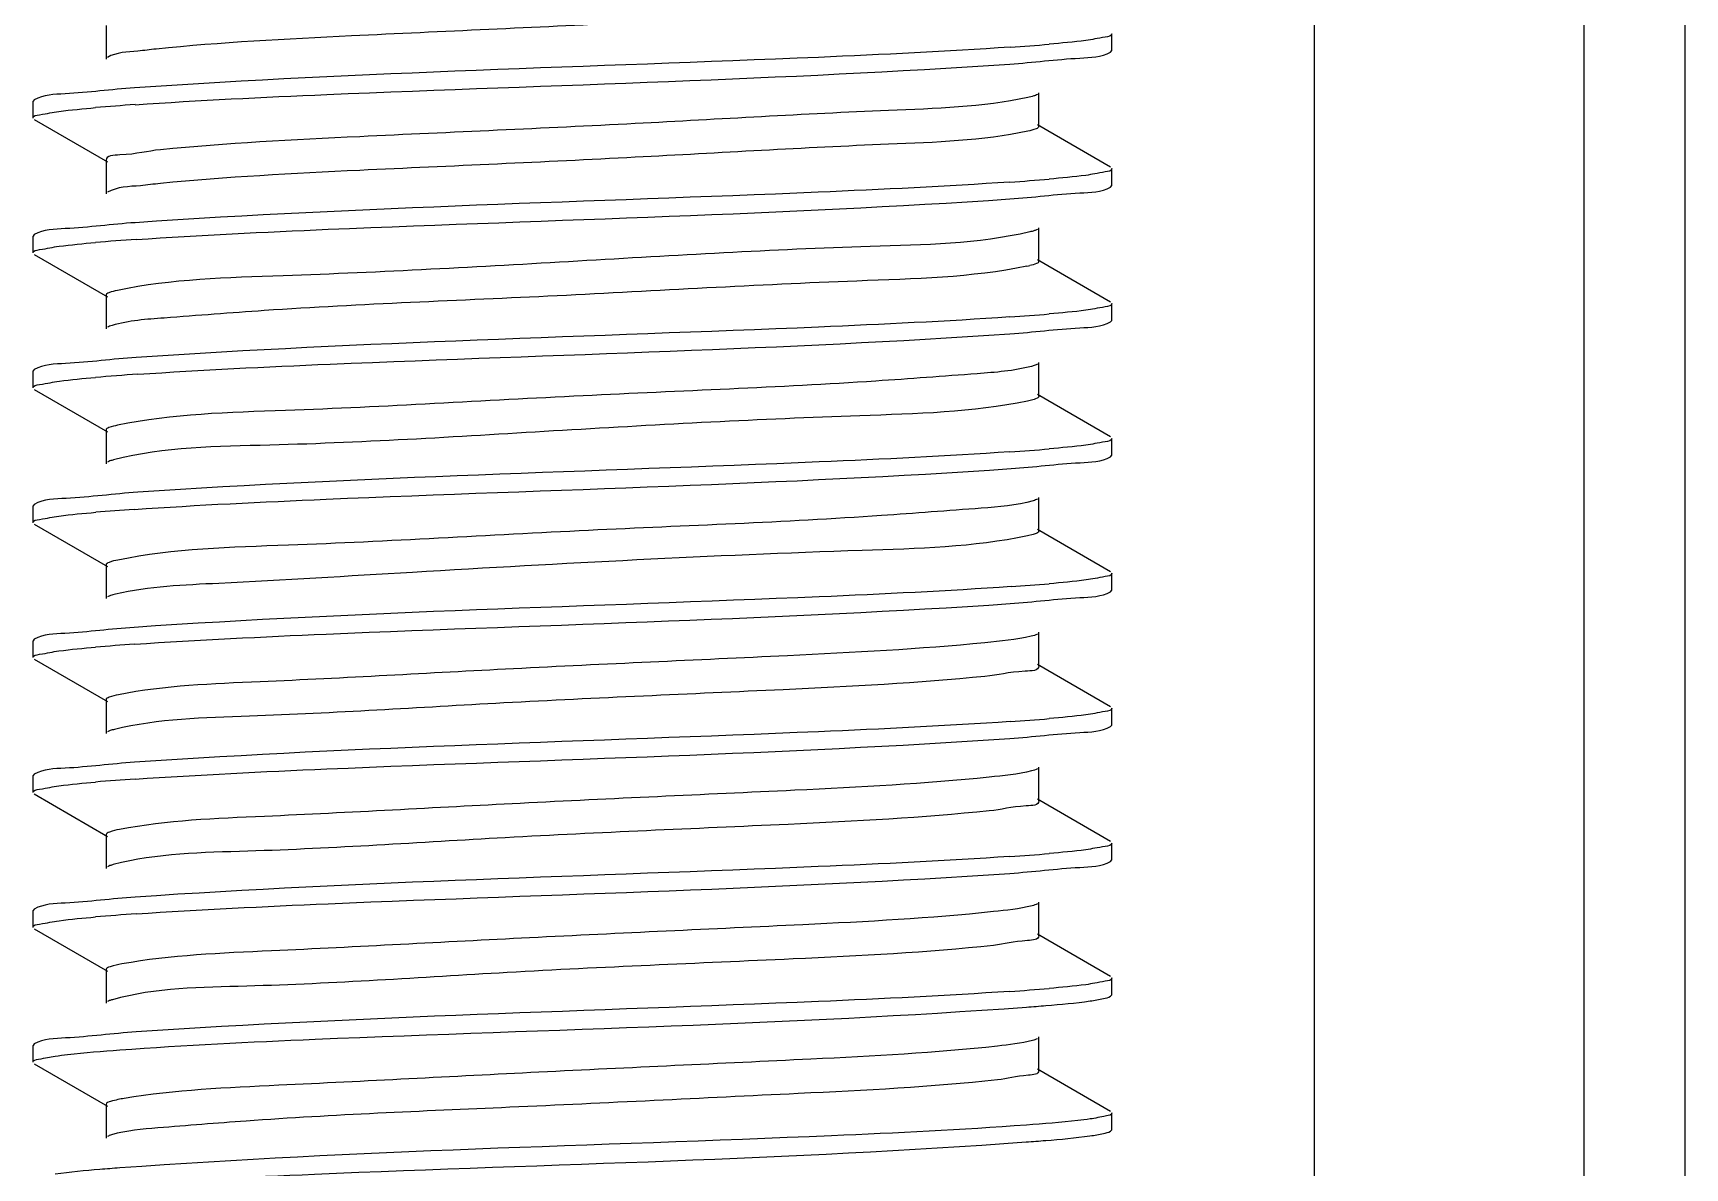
# Model space of a CAD drawing. Extents: x 4995099 to 5303443, y 4627657 to 4889583.
# Drawn here: x 5045817.6 to 5046182.3, y 4736105.5 to 4736355.9 of the extents above; entities that cross this region are included whole.
import ezdxf

# ---------------------------------------------------------------- set-up
doc = ezdxf.new("R2010")
doc.units = 0
doc.header["$LTSCALE"] = 1000
doc.header["$MEASUREMENT"] = 0
doc.layers.get('0').update_dxf_attribs({"color": 4, "linetype": 'CONTINUOUS'})

msp = doc.modelspace()

# ---------------------------------------------------------------- linework, layer by layer
at = {"linetype": 'Continuous'}
for p, q in [((5046100.42, 4737945.93), (5046100.42, 4732019.65)), ((5046159.95, 4737945.93), (5046159.95, 4732019.65)), ((5046182.28, 4737945.93), (5046182.28, 4732019.65)), ((5045833.76, 4736357.61), (5045833.76, 4736350.17)), ((5046055.77, 4736352.03), (5046055.77, 4736355.75)), ((5046055.77, 4736352.03), (5046055.77, 4736355.75)), ((5046055.49, 4736351.71), (5046055.77, 4736352.03)), ((5046039.66, 4736335.29), (5046039.66, 4736342.73)), ((5045817.93, 4736341.2), (5045817.64, 4736340.87)), ((5045817.64, 4736337.15), (5045817.64, 4736340.87)), ((5045817.64, 4736337.15), (5045817.64, 4736340.87)), ((5045817.93, 4736336.82), (5045834.08, 4736327.47)), ((5046055.49, 4736326.31), (5046039.34, 4736335.67)), ((5045833.76, 4736327.85), (5045833.76, 4736320.41)), ((5046055.77, 4736322.27), (5046055.77, 4736325.99)), ((5046055.77, 4736322.27), (5046055.77, 4736325.99)), ((5046055.49, 4736321.94), (5046055.77, 4736322.27)), ((5046039.66, 4736305.52), (5046039.66, 4736312.96)), ((5045817.93, 4736311.43), (5045817.64, 4736311.1)), ((5045817.64, 4736307.38), (5045817.64, 4736311.1)), ((5045817.64, 4736307.38), (5045817.64, 4736311.1)), ((5045817.93, 4736307.06), (5045834.08, 4736297.7)), ((5046055.49, 4736296.55), (5046039.34, 4736305.9)), ((5045833.76, 4736298.08), (5045833.76, 4736290.64)), ((5046055.77, 4736292.5), (5046055.77, 4736296.22)), ((5046055.77, 4736292.5), (5046055.77, 4736296.22)), ((5046055.49, 4736292.17), (5046055.77, 4736292.5)), ((5046039.66, 4736275.76), (5046039.66, 4736283.2)), ((5045817.93, 4736281.66), (5045817.64, 4736281.34)), ((5045817.64, 4736277.62), (5045817.64, 4736281.34)), ((5045817.64, 4736277.62), (5045817.64, 4736281.34)), ((5045817.93, 4736277.29), (5045834.08, 4736267.94)), ((5046055.49, 4736266.78), (5046039.34, 4736276.13)), ((5046038.04, 4736274.92), (5046037.12, 4736274.7)), ((5045833.76, 4736268.32), (5045833.76, 4736260.87)), ((5046055.77, 4736262.73), (5046055.77, 4736266.46)), ((5046055.77, 4736262.73), (5046055.77, 4736266.46)), ((5046055.49, 4736262.41), (5046055.77, 4736262.73)), ((5045817.93, 4736251.9), (5045817.64, 4736251.57)), ((5045817.64, 4736247.85), (5045817.64, 4736251.57)), ((5045817.64, 4736247.85), (5045817.64, 4736251.57)), ((5046039.66, 4736245.99), (5046039.66, 4736253.43)), ((5045817.93, 4736247.53), (5045834.08, 4736238.17)), ((5046038.39, 4736245.25), (5046037.16, 4736244.95)), ((5046055.49, 4736237.02), (5046039.34, 4736246.37)), ((5045833.76, 4736238.55), (5045833.76, 4736231.11)), ((5046055.77, 4736232.97), (5046055.77, 4736236.69)), ((5046055.77, 4736232.97), (5046055.77, 4736236.69)), ((5046055.49, 4736232.64), (5046055.77, 4736232.97)), ((5045817.93, 4736222.13), (5045817.64, 4736221.81)), ((5045817.64, 4736218.09), (5045817.64, 4736221.81)), ((5045817.64, 4736218.09), (5045817.64, 4736221.81)), ((5046039.66, 4736216.23), (5046039.66, 4736223.67)), ((5045817.93, 4736217.76), (5045834.08, 4736208.41)), ((5046055.49, 4736207.25), (5046039.34, 4736216.6)), ((5045833.76, 4736208.78), (5045833.76, 4736201.34)), ((5046055.77, 4736203.2), (5046055.77, 4736206.92)), ((5046055.77, 4736203.2), (5046055.77, 4736206.92)), ((5046055.49, 4736202.88), (5046055.77, 4736203.2)), ((5045817.93, 4736192.37), (5045817.64, 4736192.04)), ((5045817.64, 4736188.32), (5045817.64, 4736192.04)), ((5045817.64, 4736188.32), (5045817.64, 4736192.04)), ((5046039.66, 4736186.46), (5046039.66, 4736193.9)), ((5045817.93, 4736187.99), (5045834.08, 4736178.64)), ((5046055.49, 4736177.48), (5046039.34, 4736186.84)), ((5045833.76, 4736179.02), (5045833.76, 4736171.58)), ((5046055.77, 4736173.44), (5046055.77, 4736177.16)), ((5046055.49, 4736173.11), (5046055.77, 4736173.44)), ((5045817.93, 4736162.6), (5045817.64, 4736162.27)), ((5046039.66, 4736156.69), (5046039.66, 4736164.13)), ((5045817.64, 4736158.55), (5045817.64, 4736162.27)), ((5045817.64, 4736158.55), (5045817.64, 4736162.27)), ((5045817.93, 4736158.23), (5045834.08, 4736148.87)), ((5046055.49, 4736147.72), (5046039.34, 4736157.07)), ((5045833.76, 4736149.25), (5045833.76, 4736141.81)), ((5046055.77, 4736143.67), (5046055.77, 4736147.39)), ((5046055.77, 4736143.67), (5046055.77, 4736147.39)), ((5046055.49, 4736143.34), (5046055.77, 4736143.67)), ((5046039.66, 4736126.93), (5046039.66, 4736134.37)), ((5045817.93, 4736132.83), (5045817.64, 4736132.51)), ((5045817.64, 4736128.79), (5045817.64, 4736132.51)), ((5045817.64, 4736128.79), (5045817.64, 4736132.51)), ((5045817.93, 4736128.46), (5045834.08, 4736119.11)), ((5046055.49, 4736117.95), (5046039.34, 4736127.3)), ((5045833.76, 4736119.49), (5045833.76, 4736112.04)), ((5046055.77, 4736113.9), (5046055.77, 4736117.63)), ((5046055.77, 4736113.9), (5046055.77, 4736117.63)), ((5046055.49, 4736113.58), (5046055.77, 4736113.9))]:
    msp.add_line(p, q, dxfattribs=at)
for centre, radius, start, end in [((5045999.15, 4736862.73), 511.08, 273.8369, 274.8034), ((5045874.4, 4735828.53), 512.73, 93.826, 94.8054), ((5045999.06, 4736834.18), 512.29, 273.8305, 274.8033), ((5045874.71, 4735794.86), 516.64, 93.8044, 94.806), ((5046032.51, 4736326.67), 22.67, 281.5383, 283.132), ((5045999.03, 4736804.77), 512.65, 273.8286, 274.8032), ((5045875.16, 4735759.48), 522.27, 93.7747, 94.806), ((5045999.07, 4736774.51), 512.16, 273.8312, 274.8033), ((5045874.1, 4735742.87), 509.07, 93.8482, 94.803), ((5045999.37, 4736740.91), 508.31, 273.8518, 274.8032), ((5045874.21, 4735711.74), 510.44, 93.8395, 94.8043), ((5045999.16, 4736713.85), 511.02, 273.8372, 274.8034), ((5045874.39, 4735679.8), 512.63, 93.8265, 94.8053), ((5045999.06, 4736685.32), 512.27, 273.8306, 274.8033), ((5045874.7, 4735646.18), 516.49, 93.8052, 94.806), ((5045999.03, 4736655.94), 512.65, 273.8286, 274.8032)]:
    msp.add_arc(centre, radius, start, end, dxfattribs=at)
for points, knots in [([(5046036.76, 4736363.93), (5046026.3, 4736361.88), (5045996.68, 4736360.85), (5045947.15, 4736357.94), (5045893.74, 4736355.62), (5045859.15, 4736353.85), (5045844.83, 4736352.39)], [0, 0, 0, 0, 0.166363, 0.459884, 0.775471, 1, 1, 1, 1]), ([(5045844.83, 4736352.39), (5045843.47, 4736352.25), (5045839.92, 4736351.73), (5045836.05, 4736351.69), (5045834.08, 4736350.55)], [0, 0, 0, 0, 0.37517, 1, 1, 1, 1]), ([(5046033.35, 4736352.8), (5046019.25, 4736351.84), (5045954.81, 4736348.73), (5045890.29, 4736347.25), (5045840.04, 4736343.82)], [0, 0, 0, 0, 0.219155, 1, 1, 1, 1]), ([(5046055.77, 4736355.75), (5046055.77, 4736355.21), (5046052.92, 4736354.86), (5046051.48, 4736354.46), (5046050.04, 4736354.28)], [0, 0, 0, 0, 0.271553, 1, 1, 1, 1]), ([(5045840.19, 4736340.11), (5045854.28, 4736341.07), (5045918.65, 4736344.17), (5045983.09, 4736345.66), (5046033.28, 4736349.07)], [0, 0, 0, 0, 0.219327, 1, 1, 1, 1]), ([(5046033.28, 4736349.07), (5046038.42, 4736349.42), (5046045.63, 4736350.42), (5046053.48, 4736350.56), (5046055.49, 4736351.71)], [0, 0, 0, 0, 0.690303, 1, 1, 1, 1]), ([(5045840.04, 4736343.82), (5045834.92, 4736343.47), (5045827.74, 4736342.48), (5045819.92, 4736342.34), (5045817.93, 4736341.2)], [0, 0, 0, 0, 0.690244, 1, 1, 1, 1]), ([(5046037.23, 4736341.7), (5046027.15, 4736339.55), (5045998.01, 4736338.68), (5045948.96, 4736335.66), (5045895.35, 4736333.39), (5045860.4, 4736331.59), (5045845.78, 4736330.16)], [0, 0, 0, 0, 0.16123, 0.452798, 0.770329, 1, 1, 1, 1]), ([(5046039.33, 4736342.35), (5046039.08, 4736342.21), (5046038.38, 4736341.96), (5046037.66, 4736341.79), (5046037.23, 4736341.7)], [0, 0, 0, 0, 0.394958, 1, 1, 1, 1]), ([(5045817.64, 4736337.15), (5045817.64, 4736337.69), (5045820.48, 4736338.05), (5045821.92, 4736338.44), (5045823.35, 4736338.62)], [0, 0, 0, 0, 0.27161, 1, 1, 1, 1]), ([(5046037.23, 4736334.26), (5046027.15, 4736332.11), (5045998.01, 4736331.23), (5045948.96, 4736328.22), (5045895.35, 4736325.95), (5045860.4, 4736324.15), (5045845.78, 4736322.72)], [0, 0, 0, 0, 0.16123, 0.452798, 0.770329, 1, 1, 1, 1]), ([(5046039.66, 4736335.29), (5046039.66, 4736335.02), (5046038.58, 4736334.56), (5046037.85, 4736334.39), (5046037.23, 4736334.26)], [0, 0, 0, 0, 0.296864, 1, 1, 1, 1]), ([(5045845.78, 4736330.16), (5045842.78, 4736329.87), (5045839.97, 4736328.94), (5045833.76, 4736328.94), (5045833.76, 4736327.85)], [0, 0, 0, 0, 0.734941, 1, 1, 1, 1]), ([(5046033.28, 4736323.03), (5046019.19, 4736322.07), (5045954.83, 4736318.97), (5045890.38, 4736317.48), (5045840.19, 4736314.07)], [0, 0, 0, 0, 0.219173, 1, 1, 1, 1]), ([(5046055.77, 4736325.99), (5046055.77, 4736325.45), (5046052.91, 4736325.09), (5046051.46, 4736324.7), (5046050.02, 4736324.51)], [0, 0, 0, 0, 0.271502, 1, 1, 1, 1]), ([(5045845.78, 4736322.72), (5045844.3, 4736322.57), (5045840.43, 4736322.02), (5045836.21, 4736322.02), (5045834.08, 4736320.78)], [0, 0, 0, 0, 0.376916, 1, 1, 1, 1]), ([(5046033.26, 4736319.31), (5046038.4, 4736319.66), (5046045.62, 4736320.65), (5046053.48, 4736320.79), (5046055.49, 4736321.94)], [0, 0, 0, 0, 0.690321, 1, 1, 1, 1]), ([(5045840.43, 4736310.36), (5045854.54, 4736311.32), (5045918.82, 4736314.41), (5045983.17, 4736315.9), (5046033.26, 4736319.31)], [0, 0, 0, 0, 0.219774, 1, 1, 1, 1]), ([(5045840.19, 4736314.07), (5045835.03, 4736313.72), (5045827.81, 4736312.72), (5045819.94, 4736312.58), (5045817.93, 4736311.43)], [0, 0, 0, 0, 0.690375, 1, 1, 1, 1]), ([(5046039.33, 4736312.59), (5046039.13, 4736312.47), (5046038.57, 4736312.26), (5046038, 4736312.11), (5046037.66, 4736312.03)], [0, 0, 0, 0, 0.404749, 1, 1, 1, 1]), ([(5045817.64, 4736307.38), (5045817.64, 4736307.92), (5045820.5, 4736308.28), (5045821.94, 4736308.67), (5045823.38, 4736308.86)], [0, 0, 0, 0, 0.271508, 1, 1, 1, 1]), ([(5046037.66, 4736312.03), (5046026.18, 4736309.34), (5045992.53, 4736308.85), (5045937.74, 4736305.51), (5045882.42, 4736302.43), (5045848.24, 4736301.64), (5045836.26, 4736299.13)], [0, 0, 0, 0, 0.175258, 0.495335, 0.818042, 1, 1, 1, 1]), ([(5046039.66, 4736305.52), (5046039.66, 4736305.29), (5046038.8, 4736304.86), (5046038.17, 4736304.71), (5046037.66, 4736304.59)], [0, 0, 0, 0, 0.303897, 1, 1, 1, 1]), ([(5046037.04, 4736304.45), (5046024.73, 4736301.93), (5045989.86, 4736301.16), (5045933.91, 4736297.65), (5045882.77, 4736295.87), (5045850.14, 4736293.27), (5045838.8, 4736292.47), (5045835.08, 4736291.4)], [0, 0, 0, 0, 0.186159, 0.513431, 0.833084, 0.942545, 1, 1, 1, 1]), ([(5045836.26, 4736299.13), (5045835.62, 4736298.99), (5045834.87, 4736298.82), (5045833.76, 4736298.35), (5045833.76, 4736298.08)], [0, 0, 0, 0, 0.704936, 1, 1, 1, 1]), ([(5046055.77, 4736296.22), (5046055.77, 4736295.68), (5046052.91, 4736295.32), (5046051.46, 4736294.93), (5046050.02, 4736294.74)], [0, 0, 0, 0, 0.271487, 1, 1, 1, 1]), ([(5045835.08, 4736291.4), (5045834.88, 4736291.34), (5045834.54, 4736291.24), (5045834.21, 4736291.09), (5045834.08, 4736291.02)], [0, 0, 0, 0, 0.573147, 1, 1, 1, 1]), ([(5046033.26, 4736293.26), (5046019.2, 4736292.3), (5045954.92, 4736289.21), (5045890.57, 4736287.71), (5045840.43, 4736284.32)], [0, 0, 0, 0, 0.219017, 1, 1, 1, 1]), ([(5046033.29, 4736289.54), (5046038.43, 4736289.89), (5046045.63, 4736290.89), (5046053.48, 4736291.02), (5046055.49, 4736292.17)], [0, 0, 0, 0, 0.690296, 1, 1, 1, 1]), ([(5045840.77, 4736280.62), (5045854.9, 4736281.57), (5045919.07, 4736284.65), (5045983.32, 4736286.14), (5046033.29, 4736289.54)], [0, 0, 0, 0, 0.220437, 1, 1, 1, 1]), ([(5045840.43, 4736284.32), (5045835.22, 4736283.97), (5045827.92, 4736282.95), (5045819.96, 4736282.83), (5045817.93, 4736281.66)], [0, 0, 0, 0, 0.690579, 1, 1, 1, 1]), ([(5046038.04, 4736282.36), (5046034.14, 4736281.34), (5046022.57, 4736280.48), (5045989.66, 4736277.96), (5045938.64, 4736276.14), (5045883.01, 4736272.64), (5045848.46, 4736271.9), (5045836.31, 4736269.37)], [0, 0, 0, 0, 0.059883, 0.170869, 0.490784, 0.815924, 1, 1, 1, 1]), ([(5046039.33, 4736282.82), (5046039.17, 4736282.73), (5046038.74, 4736282.55), (5046038.3, 4736282.42), (5046038.04, 4736282.36)], [0, 0, 0, 0, 0.415919, 1, 1, 1, 1]), ([(5045817.64, 4736277.62), (5045817.64, 4736278.16), (5045820.53, 4736278.52), (5045821.99, 4736278.91), (5045823.45, 4736279.1)], [0, 0, 0, 0, 0.271323, 1, 1, 1, 1]), ([(5046039.66, 4736275.76), (5046039.66, 4736275.56), (5046038.99, 4736275.16), (5046038.46, 4736275.02), (5046038.04, 4736274.92)], [0, 0, 0, 0, 0.312635, 1, 1, 1, 1]), ([(5046037.12, 4736274.7), (5046024.99, 4736272.18), (5045990.51, 4736271.37), (5045934.82, 4736268.35), (5045880.13, 4736264.8), (5045846.62, 4736264.6), (5045835.43, 4736261.73)], [0, 0, 0, 0, 0.183768, 0.508585, 0.828555, 1, 1, 1, 1]), ([(5045836.31, 4736269.37), (5045835.66, 4736269.24), (5045834.9, 4736269.06), (5045833.76, 4736268.59), (5045833.76, 4736268.32)], [0, 0, 0, 0, 0.705352, 1, 1, 1, 1]), ([(5046055.77, 4736266.46), (5046055.77, 4736265.91), (5046052.91, 4736265.56), (5046051.47, 4736265.16), (5046050.02, 4736264.98)], [0, 0, 0, 0, 0.271507, 1, 1, 1, 1]), ([(5045835.43, 4736261.73), (5045835.16, 4736261.66), (5045834.7, 4736261.53), (5045834.25, 4736261.35), (5045834.08, 4736261.25)], [0, 0, 0, 0, 0.58569, 1, 1, 1, 1]), ([(5046033.29, 4736263.5), (5046019.27, 4736262.54), (5045955.1, 4736259.45), (5045890.85, 4736257.94), (5045840.77, 4736254.58)], [0, 0, 0, 0, 0.218687, 1, 1, 1, 1]), ([(5046033.52, 4736259.79), (5046038.6, 4736260.14), (5046045.74, 4736261.13), (5046053.5, 4736261.27), (5046055.49, 4736262.41)], [0, 0, 0, 0, 0.690104, 1, 1, 1, 1]), ([(5045839.94, 4736250.8), (5045854.05, 4736251.76), (5045918.58, 4736254.87), (5045983.19, 4736256.35), (5046033.52, 4736259.79)], [0, 0, 0, 0, 0.219037, 1, 1, 1, 1]), ([(5045840.77, 4736254.58), (5045835.48, 4736254.22), (5045828.07, 4736253.19), (5045819.99, 4736253.08), (5045817.93, 4736251.9)], [0, 0, 0, 0, 0.690854, 1, 1, 1, 1]), ([(5046038.39, 4736252.69), (5046034.69, 4736251.6), (5046023.39, 4736250.82), (5045990.81, 4736248.2), (5045939.66, 4736246.43), (5045883.65, 4736242.92), (5045848.72, 4736242.15), (5045836.39, 4736239.62)], [0, 0, 0, 0, 0.057053, 0.166257, 0.485855, 0.813479, 1, 1, 1, 1]), ([(5046039.33, 4736253.06), (5046039.21, 4736252.98), (5046038.9, 4736252.85), (5046038.57, 4736252.74), (5046038.39, 4736252.69)], [0, 0, 0, 0, 0.42873, 1, 1, 1, 1]), ([(5045817.64, 4736247.85), (5045817.64, 4736248.39), (5045820.49, 4736248.75), (5045821.93, 4736249.14), (5045823.36, 4736249.33)], [0, 0, 0, 0, 0.271601, 1, 1, 1, 1]), ([(5046037.16, 4736244.95), (5046025.2, 4736242.44), (5045979.58, 4736241.29), (5045920.18, 4736238.09), (5045865.35, 4736234.7), (5045843.28, 4736233.78), (5045835.82, 4736232.06)], [0, 0, 0, 0, 0.18168, 0.674077, 0.886101, 1, 1, 1, 1]), ([(5046039.66, 4736245.99), (5046039.66, 4736245.83), (5046039.16, 4736245.47), (5046038.71, 4736245.34), (5046038.39, 4736245.25)], [0, 0, 0, 0, 0.323571, 1, 1, 1, 1]), ([(5045836.39, 4736239.62), (5045835.72, 4736239.49), (5045834.94, 4736239.31), (5045833.76, 4736238.83), (5045833.76, 4736238.55)], [0, 0, 0, 0, 0.706175, 1, 1, 1, 1]), ([(5046055.77, 4736236.69), (5046055.77, 4736236.15), (5046052.94, 4736235.79), (5046051.5, 4736235.4), (5046050.07, 4736235.22)], [0, 0, 0, 0, 0.271649, 1, 1, 1, 1]), ([(5045835.82, 4736232.06), (5045835.46, 4736231.98), (5045834.87, 4736231.82), (5045834.3, 4736231.61), (5045834.08, 4736231.49)], [0, 0, 0, 0, 0.596673, 1, 1, 1, 1]), ([(5046033.52, 4736233.75), (5046019.41, 4736232.78), (5045954.88, 4736229.67), (5045890.28, 4736228.19), (5045839.94, 4736224.75)], [0, 0, 0, 0, 0.218917, 1, 1, 1, 1]), ([(5046033.36, 4736230.01), (5046038.48, 4736230.36), (5046045.66, 4736231.36), (5046053.49, 4736231.5), (5046055.49, 4736232.64)], [0, 0, 0, 0, 0.690241, 1, 1, 1, 1]), ([(5045840.03, 4736221.04), (5045854.14, 4736222), (5045918.58, 4736225.1), (5045983.1, 4736226.59), (5046033.36, 4736230.01)], [0, 0, 0, 0, 0.219094, 1, 1, 1, 1]), ([(5045839.94, 4736224.75), (5045834.84, 4736224.4), (5045827.7, 4736223.42), (5045819.92, 4736223.27), (5045817.93, 4736222.13)], [0, 0, 0, 0, 0.690151, 1, 1, 1, 1]), ([(5046027.77, 4736221.37), (5046013.28, 4736219.94), (5045978.56, 4736218.16), (5045925.18, 4736215.86), (5045876.05, 4736212.94), (5045846.77, 4736211.94), (5045836.5, 4736209.88)], [0, 0, 0, 0, 0.227968, 0.544065, 0.835946, 1, 1, 1, 1]), ([(5046039.33, 4736223.29), (5046038.92, 4736223.05), (5046035.08, 4736222.03), (5046031.19, 4736221.7), (5046027.77, 4736221.37)], [0, 0, 0, 0, 0.122428, 1, 1, 1, 1]), ([(5045817.64, 4736218.09), (5045817.64, 4736218.62), (5045820.48, 4736218.98), (5045821.92, 4736219.37), (5045823.35, 4736219.56)], [0, 0, 0, 0, 0.27163, 1, 1, 1, 1]), ([(5046027.77, 4736213.93), (5046012.96, 4736212.46), (5045977.53, 4736210.65), (5045923.33, 4736208.43), (5045874.31, 4736205.16), (5045845.31, 4736204.61), (5045835.6, 4736202.24)], [0, 0, 0, 0, 0.231868, 0.552576, 0.844286, 1, 1, 1, 1]), ([(5046039.66, 4736216.23), (5046039.66, 4736215.15), (5046033.52, 4736215.13), (5046030.74, 4736214.22), (5046027.77, 4736213.93)], [0, 0, 0, 0, 0.265144, 1, 1, 1, 1]), ([(5045836.5, 4736209.88), (5045835.8, 4736209.74), (5045834.99, 4736209.55), (5045833.76, 4736209.08), (5045833.76, 4736208.78)], [0, 0, 0, 0, 0.707243, 1, 1, 1, 1]), ([(5046055.77, 4736206.92), (5046055.77, 4736206.38), (5046052.92, 4736206.03), (5046051.48, 4736205.63), (5046050.04, 4736205.45)], [0, 0, 0, 0, 0.271555, 1, 1, 1, 1]), ([(5046033.36, 4736203.97), (5046019.25, 4736203.01), (5045954.81, 4736199.9), (5045890.29, 4736198.42), (5045840.03, 4736194.99)], [0, 0, 0, 0, 0.219151, 1, 1, 1, 1]), ([(5046033.28, 4736200.24), (5046038.42, 4736200.59), (5046045.63, 4736201.59), (5046053.48, 4736201.73), (5046055.49, 4736202.88)], [0, 0, 0, 0, 0.690302, 1, 1, 1, 1]), ([(5045835.6, 4736202.24), (5045835.29, 4736202.16), (5045834.78, 4736202.02), (5045834.27, 4736201.83), (5045834.09, 4736201.72)], [0, 0, 0, 0, 0.590543, 1, 1, 1, 1]), ([(5045840.18, 4736191.28), (5045854.28, 4736192.24), (5045918.65, 4736195.34), (5045983.09, 4736196.83), (5046033.28, 4736200.24)], [0, 0, 0, 0, 0.219316, 1, 1, 1, 1]), ([(5045840.03, 4736194.99), (5045834.92, 4736194.64), (5045827.74, 4736193.65), (5045819.92, 4736193.51), (5045817.93, 4736192.37)], [0, 0, 0, 0, 0.690241, 1, 1, 1, 1]), ([(5046039.34, 4736193.52), (5046038.95, 4736193.3), (5046035.43, 4736192.33), (5046031.85, 4736192.02), (5046028.72, 4736191.7)], [0, 0, 0, 0, 0.124553, 1, 1, 1, 1]), ([(5045817.64, 4736188.32), (5045817.64, 4736188.86), (5045820.48, 4736189.22), (5045821.92, 4736189.61), (5045823.35, 4736189.79)], [0, 0, 0, 0, 0.271612, 1, 1, 1, 1]), ([(5046028.72, 4736191.7), (5046014.44, 4736190.23), (5045979.9, 4736188.47), (5045926.53, 4736186.14), (5045876.93, 4736183.25), (5045847.24, 4736182.19), (5045836.72, 4736180.16)], [0, 0, 0, 0, 0.223808, 0.539121, 0.832916, 1, 1, 1, 1]), ([(5046039.66, 4736186.46), (5046039.66, 4736185.46), (5046034.03, 4736185.36), (5046031.45, 4736184.54), (5046028.72, 4736184.26)], [0, 0, 0, 0, 0.265825, 1, 1, 1, 1]), ([(5046028.72, 4736184.26), (5046013.96, 4736182.74), (5045978.32, 4736180.92), (5045923.67, 4736178.73), (5045874.25, 4736175.28), (5045844.98, 4736174.94), (5045835.35, 4736172.41)], [0, 0, 0, 0, 0.229779, 0.552271, 0.845852, 1, 1, 1, 1]), ([(5045836.72, 4736180.16), (5045835.97, 4736180.01), (5045835.11, 4736179.82), (5045833.76, 4736179.33), (5045833.76, 4736179.02)], [0, 0, 0, 0, 0.709559, 1, 1, 1, 1]), ([(5046055.77, 4736177.16), (5046055.77, 4736176.62), (5046052.91, 4736176.26), (5046051.46, 4736175.87), (5046050.02, 4736175.68)], [0, 0, 0, 0, 0.271503, 1, 1, 1, 1]), ([(5046033.28, 4736174.2), (5046019.19, 4736173.24), (5045954.82, 4736170.14), (5045890.38, 4736168.65), (5045840.18, 4736165.24)], [0, 0, 0, 0, 0.219176, 1, 1, 1, 1]), ([(5045835.35, 4736172.41), (5045835.1, 4736172.34), (5045834.67, 4736172.22), (5045834.25, 4736172.05), (5045834.09, 4736171.95)], [0, 0, 0, 0, 0.582657, 1, 1, 1, 1]), ([(5045840.42, 4736161.53), (5045854.53, 4736162.49), (5045918.81, 4736165.58), (5045983.17, 4736167.07), (5046033.26, 4736170.48)], [0, 0, 0, 0, 0.219756, 1, 1, 1, 1]), ([(5046033.26, 4736170.48), (5046038.4, 4736170.83), (5046045.62, 4736171.82), (5046053.48, 4736171.96), (5046055.49, 4736173.11)], [0, 0, 0, 0, 0.690321, 1, 1, 1, 1]), ([(5045840.18, 4736165.24), (5045835.03, 4736164.89), (5045827.81, 4736163.89), (5045819.94, 4736163.75), (5045817.93, 4736162.6)], [0, 0, 0, 0, 0.690369, 1, 1, 1, 1]), ([(5046039.34, 4736163.76), (5046038.97, 4736163.55), (5046035.77, 4736162.63), (5046032.49, 4736162.33), (5046029.63, 4736162.03)], [0, 0, 0, 0, 0.126851, 1, 1, 1, 1]), ([(5045817.64, 4736158.55), (5045817.64, 4736159.09), (5045820.5, 4736159.45), (5045821.94, 4736159.84), (5045823.38, 4736160.03)], [0, 0, 0, 0, 0.271513, 1, 1, 1, 1]), ([(5046029.63, 4736162.03), (5046015.66, 4736160.53), (5045981.49, 4736158.8), (5045928.35, 4736156.42), (5045878.29, 4736153.62), (5045848.13, 4736152.43), (5045837.24, 4736150.49)], [0, 0, 0, 0, 0.218693, 0.532071, 0.827808, 1, 1, 1, 1]), ([(5046039.66, 4736156.69), (5046039.67, 4736155.78), (5046034.52, 4736155.59), (5046032.14, 4736154.85), (5046029.63, 4736154.58)], [0, 0, 0, 0, 0.266653, 1, 1, 1, 1]), ([(5046029.63, 4736154.58), (5046014.94, 4736153.01), (5045979.15, 4736151.2), (5045924.1, 4736149.02), (5045874.29, 4736145.4), (5045844.72, 4736145.28), (5045835.15, 4736142.59)], [0, 0, 0, 0, 0.227419, 0.551484, 0.846998, 1, 1, 1, 1]), ([(5045837.24, 4736150.49), (5045836.36, 4736150.33), (5045835.38, 4736150.1), (5045833.76, 4736149.61), (5045833.76, 4736149.25)], [0, 0, 0, 0, 0.714126, 1, 1, 1, 1]), ([(5046033.26, 4736144.43), (5046019.2, 4736143.47), (5045954.92, 4736140.38), (5045890.56, 4736138.88), (5045840.42, 4736135.49)], [0, 0, 0, 0, 0.219025, 1, 1, 1, 1]), ([(5046055.77, 4736147.39), (5046055.77, 4736146.85), (5046052.91, 4736146.49), (5046051.46, 4736146.1), (5046050.02, 4736145.91)], [0, 0, 0, 0, 0.271487, 1, 1, 1, 1]), ([(5045835.15, 4736142.59), (5045834.94, 4736142.53), (5045834.58, 4736142.42), (5045834.23, 4736142.27), (5045834.09, 4736142.19)], [0, 0, 0, 0, 0.575512, 1, 1, 1, 1]), ([(5045836.79, 4736131.51), (5045851.16, 4736132.56), (5045917.87, 4736135.81), (5045984.67, 4736137.12), (5046036.9, 4736140.97)], [0, 0, 0, 0, 0.215786, 1, 1, 1, 1]), ([(5046036.9, 4736140.97), (5046038.35, 4736141.07), (5046043.04, 4736141.44), (5046047.73, 4736141.86), (5046050.96, 4736142.32)], [0, 0, 0, 0, 0.307514, 1, 1, 1, 1]), ([(5046050.96, 4736142.32), (5046051.95, 4736142.46), (5046053.46, 4736142.72), (5046055.01, 4736143.07), (5046055.49, 4736143.34)], [0, 0, 0, 0, 0.642945, 1, 1, 1, 1]), ([(5045840.42, 4736135.49), (5045835.21, 4736135.14), (5045827.91, 4736134.12), (5045819.96, 4736134), (5045817.93, 4736132.83)], [0, 0, 0, 0, 0.690571, 1, 1, 1, 1]), ([(5046039.34, 4736133.99), (5046039, 4736133.8), (5046036.09, 4736132.93), (5046033.1, 4736132.65), (5046030.5, 4736132.36)], [0, 0, 0, 0, 0.129326, 1, 1, 1, 1]), ([(5045817.64, 4736128.79), (5045817.64, 4736129.26), (5045820.05, 4736129.65), (5045821.32, 4736129.98), (5045822.55, 4736130.15)], [0, 0, 0, 0, 0.274205, 1, 1, 1, 1]), ([(5045822.55, 4736130.15), (5045823.45, 4736130.28), (5045828.19, 4736130.85), (5045832.94, 4736131.23), (5045836.79, 4736131.51)], [0, 0, 0, 0, 0.191525, 1, 1, 1, 1]), ([(5046030.5, 4736132.36), (5046016.84, 4736130.83), (5045983.07, 4736129.13), (5045930.17, 4736126.71), (5045879.69, 4736123.98), (5045849.05, 4736122.68), (5045837.79, 4736120.82)], [0, 0, 0, 0, 0.213597, 0.525045, 0.822717, 1, 1, 1, 1]), ([(5046039.66, 4736126.93), (5046039.67, 4736126.09), (5046034.99, 4736125.83), (5046032.79, 4736125.17), (5046030.5, 4736124.91)], [0, 0, 0, 0, 0.267648, 1, 1, 1, 1]), ([(5046030.5, 4736124.91), (5046015.91, 4736123.29), (5045979.98, 4736121.58), (5045924.73, 4736118.83), (5045877.48, 4736116.94), (5045848.3, 4736114.53), (5045838.29, 4736113.76), (5045835, 4736112.78)], [0, 0, 0, 0, 0.224806, 0.550241, 0.84772, 0.947459, 1, 1, 1, 1]), ([(5045837.79, 4736120.82), (5045836.78, 4736120.65), (5045835.67, 4736120.39), (5045833.76, 4736119.89), (5045833.76, 4736119.49)], [0, 0, 0, 0, 0.71787, 1, 1, 1, 1]), ([(5046050.96, 4736116.27), (5046050.07, 4736116.15), (5046045.39, 4736115.57), (5046040.7, 4736115.2), (5046036.9, 4736114.92)], [0, 0, 0, 0, 0.191311, 1, 1, 1, 1]), ([(5046055.77, 4736117.63), (5046055.77, 4736117.16), (5046053.41, 4736116.76), (5046052.17, 4736116.44), (5046050.96, 4736116.27)], [0, 0, 0, 0, 0.274554, 1, 1, 1, 1]), ([(5045835, 4736112.78), (5045834.82, 4736112.73), (5045834.51, 4736112.62), (5045834.21, 4736112.49), (5045834.09, 4736112.42)], [0, 0, 0, 0, 0.569048, 1, 1, 1, 1]), ([(5046036.9, 4736114.92), (5046022.59, 4736113.87), (5045955.88, 4736110.61), (5045889.07, 4736109.29), (5045836.79, 4736105.47)], [0, 0, 0, 0, 0.214949, 1, 1, 1, 1]), ([(5046036.85, 4736111.2), (5046038.3, 4736111.3), (5046043, 4736111.67), (5046047.71, 4736112.09), (5046050.95, 4736112.55)], [0, 0, 0, 0, 0.307504, 1, 1, 1, 1]), ([(5046050.95, 4736112.55), (5046051.94, 4736112.69), (5046053.46, 4736112.96), (5046055.01, 4736113.3), (5046055.49, 4736113.58)], [0, 0, 0, 0, 0.643054, 1, 1, 1, 1]), ([(5045836.63, 4736101.73), (5045850.98, 4736102.79), (5045917.73, 4736106.04), (5045984.57, 4736107.35), (5046036.85, 4736111.2)], [0, 0, 0, 0, 0.215407, 1, 1, 1, 1]), ([(5045836.79, 4736105.47), (5045835.33, 4736105.36), (5045830.57, 4736104.99), (5045825.82, 4736104.57), (5045822.55, 4736104.11)], [0, 0, 0, 0, 0.307276, 1, 1, 1, 1])]:
    msp.add_open_spline(points, degree=3, knots=knots, dxfattribs=at)
for points in [[(5046050.04, 4736354.28), (5046047.35, 4736353.93), (5046044.65, 4736353.68), (5046041.95, 4736353.45)], [(5045823.35, 4736338.62), (5045826.04, 4736338.97), (5045828.74, 4736339.22), (5045831.45, 4736339.45)], [(5046050.02, 4736324.51), (5046047.34, 4736324.16), (5046044.65, 4736323.91), (5046041.95, 4736323.68)], [(5045823.38, 4736308.86), (5045826.05, 4736309.21), (5045828.74, 4736309.46), (5045831.42, 4736309.69)], [(5046050.02, 4736294.74), (5046047.34, 4736294.39), (5046044.65, 4736294.15), (5046041.96, 4736293.92)], [(5045823.45, 4736279.1), (5045826.09, 4736279.44), (5045828.74, 4736279.69), (5045831.4, 4736279.92)], [(5046050.02, 4736264.98), (5046047.34, 4736264.63), (5046044.65, 4736264.38), (5046041.95, 4736264.15)], [(5045823.36, 4736249.33), (5045826.06, 4736249.68), (5045828.77, 4736249.93), (5045831.48, 4736250.16)], [(5046050.07, 4736235.22), (5046047.37, 4736234.87), (5046044.65, 4736234.61), (5046041.94, 4736234.38)], [(5045823.35, 4736219.56), (5045826.04, 4736219.91), (5045828.75, 4736220.16), (5045831.46, 4736220.39)], [(5046050.04, 4736205.45), (5046047.35, 4736205.1), (5046044.65, 4736204.85), (5046041.95, 4736204.62)], [(5045823.35, 4736189.79), (5045826.04, 4736190.14), (5045828.74, 4736190.39), (5045831.45, 4736190.62)], [(5046050.02, 4736175.68), (5046047.34, 4736175.33), (5046044.65, 4736175.08), (5046041.95, 4736174.85)], [(5045823.38, 4736160.03), (5045826.05, 4736160.38), (5045828.74, 4736160.63), (5045831.42, 4736160.86)], [(5046050.02, 4736145.91), (5046047.34, 4736145.56), (5046044.65, 4736145.32), (5046041.96, 4736145.09)]]:
    msp.add_open_spline(points, degree=3, dxfattribs=at)

doc.saveas('drawing.dxf')
